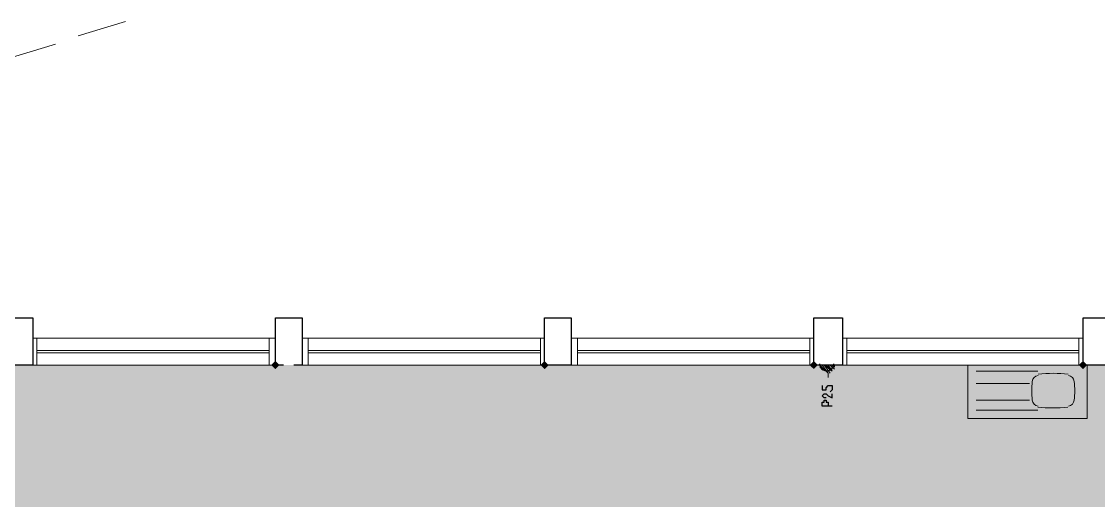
# Model space of a CAD drawing. Header units: millimetres. Extents: x 0 to 90.7, y 0 to 64.4.
# Drawn here: x 51.31 to 62.4, y 10.93 to 15.86 of the extents above; entities that cross this region are included whole.
import ezdxf

# ---------------------------------------------------------------- set-up
doc = ezdxf.new("R2010")
doc.units = ezdxf.units.MM
for name, color, linetype in [('PDF_014404$_ps_ELEC', 2, 'Continuous'), ('PDF_014404$_ps_TEXTBOLD$POWER', 2, 'Continuous'), ('PDF_014404$BL', 7, 'Continuous'), ('PDF_014404$BL-SAN', 7, 'Continuous'), ('PDF_014404$WA-COL', 7, 'Continuous'), ('PDF_014404$WN', 7, 'Continuous')]:
    doc.layers.add(name, color=color, linetype=linetype)
doc.layers.add('PDF_014404$_ps_THIN', color=7, linetype='Continuous', true_color=0x7fbfff)
doc.layers.add('PDF_014404$HL-TMP', color=7, linetype='Continuous', true_color=0x800000)

msp = doc.modelspace()

# ---------------------------------------------------------------- hatches: boundary and pattern name
at = {"layer": 'PDF_014404$WA-COL', "transparency": 33554559}
for points in [[(53.92, 12.363), (53.899, 12.342), (53.878, 12.321), (53.899, 12.3), (53.92, 12.279), (53.941, 12.3), (53.962, 12.321), (53.941, 12.342)], [(56.693, 12.363), (56.672, 12.342), (56.65, 12.321), (56.672, 12.3), (56.693, 12.279), (56.714, 12.3), (56.735, 12.321), (56.714, 12.342)], [(59.466, 12.363), (59.444, 12.342), (59.423, 12.321), (59.444, 12.3), (59.466, 12.279), (59.487, 12.3), (59.508, 12.321), (59.487, 12.342)], [(62.239, 12.363), (62.217, 12.342), (62.196, 12.321), (62.217, 12.3), (62.239, 12.279), (62.26, 12.3), (62.281, 12.321), (62.26, 12.342)]]:
    msp.add_hatch(color=256, dxfattribs=at).paths.add_polyline_path(points)

# ---------------------------------------------------------------- linework, layer by layer
at = {"layer": 'PDF_014404$_ps_ELEC', "lineweight": 25}
msp.add_lwpolyline([(59.677, 12.321), (59.529, 12.321)], dxfattribs=at)
at = {"layer": 'PDF_014404$_ps_ELEC', "lineweight": 0}
msp.add_lwpolyline([(59.614, 12.236), (59.614, 12.194)], dxfattribs=at)
at = {"layer": 'PDF_014404$_ps_ELEC', "lineweight": 25}
msp.add_arc((59.599, 12.335), 0.0741, 179.9999, 0.0001, dxfattribs=at)
at = {"layer": 'PDF_014404$_ps_TEXTBOLD$POWER', "lineweight": 25}
for points in [[(59.55, 12.109), (59.55, 12.067), (59.593, 12.067), (59.593, 12.088), (59.614, 12.109), (59.635, 12.109), (59.656, 12.109), (59.656, 12.088), (59.656, 12.067), (59.635, 12.046)], [(59.593, 11.982), (59.571, 11.982), (59.55, 12.004), (59.571, 12.025), (59.593, 12.025), (59.614, 12.004), (59.656, 11.982), (59.656, 12.025)], [(59.656, 11.898), (59.55, 11.898), (59.55, 11.94), (59.571, 11.94), (59.571, 11.961), (59.593, 11.961), (59.593, 11.94), (59.614, 11.94), (59.614, 11.898)]]:
    msp.add_lwpolyline(points, dxfattribs=at)
at = {"layer": 'PDF_014404$_ps_THIN', "lineweight": 18}
for points in [[(59.529, 12.321), (59.614, 12.236), (59.55, 12.321)], [(59.635, 12.236), (59.571, 12.321), (59.656, 12.258), (59.593, 12.321)], [(59.614, 12.321), (59.656, 12.258)], [(59.635, 12.321), (59.677, 12.279), (59.635, 12.321)], [(59.656, 12.321), (59.677, 12.3), (59.677, 12.321)], [(59.529, 12.3), (59.593, 12.258)]]:
    msp.add_lwpolyline(points, dxfattribs=at)
at = {"layer": 'PDF_014404$BL', "lineweight": 9}
for points in [[(51.888, 15.708), (52.375, 15.856)], [(51.168, 15.475), (51.655, 15.623)], [(53.92, 12.596), (51.422, 12.596)], [(56.693, 12.596), (54.195, 12.596)], [(59.466, 12.596), (56.968, 12.596)], [(62.239, 12.596), (59.762, 12.596)], [(51.422, 12.321), (53.92, 12.321)], [(54.195, 12.321), (56.693, 12.321)], [(56.968, 12.321), (59.466, 12.321)], [(59.762, 12.321), (62.239, 12.321)]]:
    msp.add_lwpolyline(points, dxfattribs=at)
at = {"layer": 'PDF_014404$BL-SAN', "lineweight": 9}
msp.add_lwpolyline([(61.053, 12.321), (62.281, 12.321), (62.281, 11.771), (61.053, 11.771)], close=True, dxfattribs=at)
for points in [[(61.053, 12.321), (61.053, 12.321)], [(61.138, 12.258), (61.773, 12.258)], [(61.138, 12.131), (61.688, 12.131)], [(61.138, 11.961), (61.688, 11.961)], [(61.053, 11.771), (61.053, 11.771)], [(61.138, 11.855), (61.773, 11.855)]]:
    msp.add_lwpolyline(points, dxfattribs=at)
for points in [[(61.775, 12.215, 0.341129), (61.716, 12.153, 0.068386), (61.716, 11.96, 0.341129), (61.775, 11.898)], [(62.089, 11.898, 0.341129), (62.147, 11.96, 0.068386), (62.147, 12.153, 0.341129), (62.089, 12.215)]]:
    msp.add_lwpolyline(points, format="xyb", dxfattribs=at)
for centre, start, end in [((61.932, 10.934), 83.1692, 96.8308), ((61.927, 13.181), 263.1665, 276.8335)]:
    msp.add_arc(centre, 1.302, start, end, dxfattribs=at)
at = {"layer": 'PDF_014404$HL-TMP', "transparency": 33554559}
for points in [[(67.954, 12.321), (43.082, 12.321), (67.954, 11.686)], [(43.082, 12.321), (67.954, 11.686), (43.082, 11.686)], [(67.954, 11.686), (29.895, 11.686), (67.954, 10.628)], [(29.895, 11.686), (67.954, 10.628), (29.895, 10.628)], [(43.082, 11.686), (67.954, 11.686), (67.954, 11.686)], [(67.954, 11.686), (67.954, 11.686), (43.082, 11.686)]]:
    msp.add_solid(points, dxfattribs=at)
at = {"layer": 'PDF_014404$WA-COL', "lineweight": 25}
for points in [[(51.147, 12.808), (51.422, 12.808), (51.422, 12.321), (51.147, 12.321)], [(56.693, 12.808), (56.968, 12.808), (56.968, 12.321), (56.693, 12.321)], [(59.466, 12.808), (59.762, 12.808), (59.762, 12.321), (59.466, 12.321)], [(62.239, 12.808), (62.535, 12.808), (62.535, 12.321), (62.239, 12.321)]]:
    msp.add_lwpolyline(points, close=True, dxfattribs=at)
msp.add_lwpolyline([(54.005, 12.321), (53.92, 12.321), (53.92, 12.808), (54.195, 12.808), (54.195, 12.321), (54.11, 12.321)], dxfattribs=at)
at = {"layer": 'PDF_014404$WN', "lineweight": 0}
for points in [[(51.422, 12.596), (51.422, 12.321)], [(51.464, 12.596), (51.464, 12.321)], [(53.856, 12.321), (53.856, 12.596)], [(53.92, 12.321), (53.92, 12.596)], [(54.195, 12.596), (54.195, 12.321)], [(54.259, 12.596), (54.259, 12.321)], [(56.65, 12.321), (56.65, 12.596)], [(56.693, 12.321), (56.693, 12.596)], [(56.968, 12.596), (56.968, 12.321)], [(57.031, 12.596), (57.031, 12.321)], [(59.423, 12.321), (59.423, 12.596)], [(59.466, 12.321), (59.466, 12.596)], [(59.762, 12.596), (59.762, 12.321)], [(59.804, 12.596), (59.804, 12.321)], [(62.196, 12.321), (62.196, 12.596)], [(62.239, 12.321), (62.239, 12.596)], [(51.464, 12.469), (53.856, 12.469)], [(51.464, 12.448), (53.856, 12.448)], [(54.259, 12.469), (56.65, 12.469)], [(54.259, 12.448), (56.65, 12.448)], [(57.031, 12.469), (59.423, 12.469)], [(57.031, 12.448), (59.423, 12.448)], [(59.804, 12.469), (62.196, 12.469)], [(59.804, 12.448), (62.196, 12.448)]]:
    msp.add_lwpolyline(points, dxfattribs=at)

doc.saveas('drawing.dxf')
